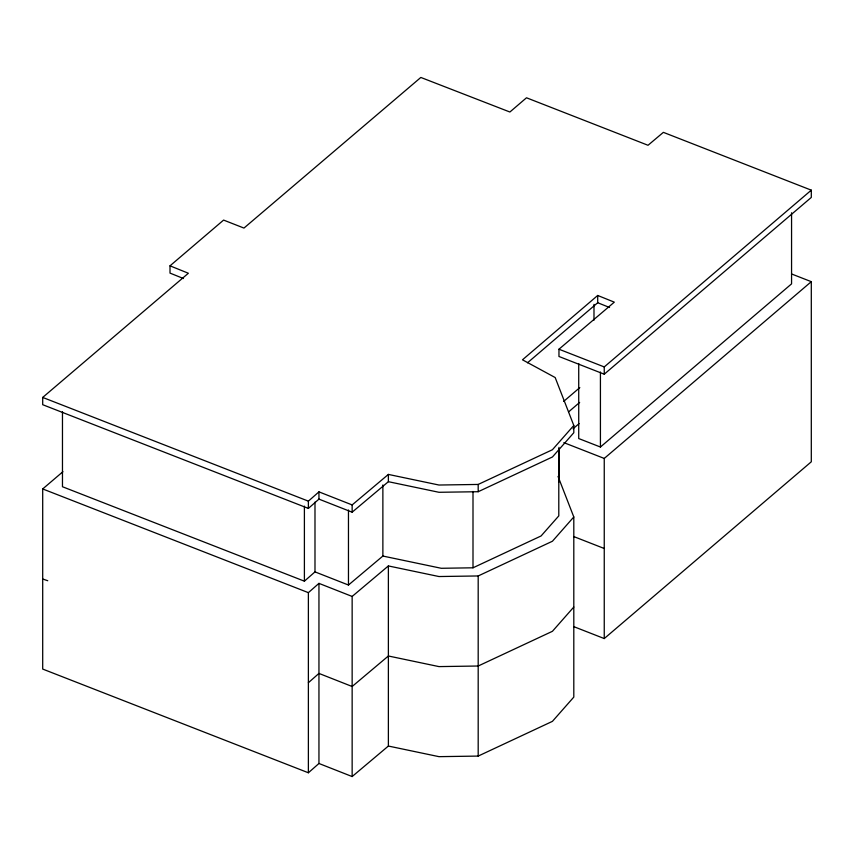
<?xml version="1.0" encoding="UTF-8"?>
<svg xmlns="http://www.w3.org/2000/svg" width="854" height="854" viewBox="0 0 854 854"><rect width="100%" height="100%" fill="white"/><g stroke="black" fill="none" stroke-linecap="round" stroke-linejoin="round"><path stroke-width="1.28" d="M170.01 265.829L223.588 220.086L243.966 228.071L420.83 77.447L509.891 112.013L526.502 97.783L648.026 145.276L663.366 132.349L811.3 190.164L811.3 197.423L604.248 374.191L558.964 356.481L558.964 349.211L614.304 302.156L597.704 295.463L522.488 359.812L555.175 377.543L573.803 425.473L552.431 449.727L478.187 484.442L438.956 485.029L388.378 474.418L352.147 504.927L352.147 512.186L318.948 499.12L308.379 508.408L42.7 404.7L42.7 397.43L188.371 273.248L170.01 265.829L170.01 273.099L183.471 278.532M558.046 476.425L573.803 516.98L552.431 541.233L478.187 575.959L438.956 576.535L388.378 565.935L352.147 596.444L352.147 776.553L318.948 763.487L308.379 772.774L42.7 669.066L42.7 488.947L62.929 471.696M573.803 607.045L552.431 631.298L478.187 666.013L438.956 666.6L388.378 655.989L352.147 686.499L318.948 673.422L308.379 682.72M308.379 508.408L308.379 501.149L318.948 491.861L352.147 504.927M308.379 772.774L308.379 592.655L318.948 583.367L352.147 596.444M62.47 411.703L62.47 486.737L304.398 581.179L314.987 571.881L314.987 502.109M527.505 362.79L597.704 302.732L597.704 295.463M563.619 401.455L579.813 387.599M604.248 374.191L604.248 366.932L811.3 190.164M568.625 411.863L579.652 402.426M578.724 363.516L578.724 438.55L600.426 447.026L791.562 283.87L791.562 212.785M573.642 626.59L604.248 638.557L604.248 458.438L811.3 281.671L791.573 273.963M604.248 638.557L811.3 461.79L811.3 281.671M573.045 428.751L579.087 423.616M352.147 512.186L388.378 481.688L388.378 474.418M314.987 571.881L348.464 585.033L382.87 556.05L382.87 484.965M352.147 776.553L388.378 746.054L388.378 565.935M388.378 481.688L438.956 492.288L478.187 491.712L552.431 456.986L573.803 432.732L573.803 425.473M382.87 556.05L441.262 568.284L472.999 567.803L541.084 535.96L558.794 515.891L558.794 448.756M388.378 746.054L438.956 756.655L478.187 756.078L552.431 721.352L573.803 697.099L573.803 516.98M42.7 579.001L47.749 580.731M42.7 397.43L308.379 501.149M42.7 488.947L308.379 592.655M558.964 349.211L604.248 366.932M563.853 442.639L604.248 458.438M573.642 536.525L604.248 548.503M597.704 302.732L609.564 307.504M600.426 371.992L600.426 447.026M593.989 304.398L593.989 320.197M558.964 447.347L558.964 481.784M478.187 484.442L478.187 491.712M478.187 575.959L478.187 756.078M472.999 491.456L472.999 567.803M348.464 509.998L348.464 585.033M318.948 491.861L318.948 499.12M318.948 583.367L318.948 763.487M304.398 506.144L304.398 581.179"/></g></svg>
